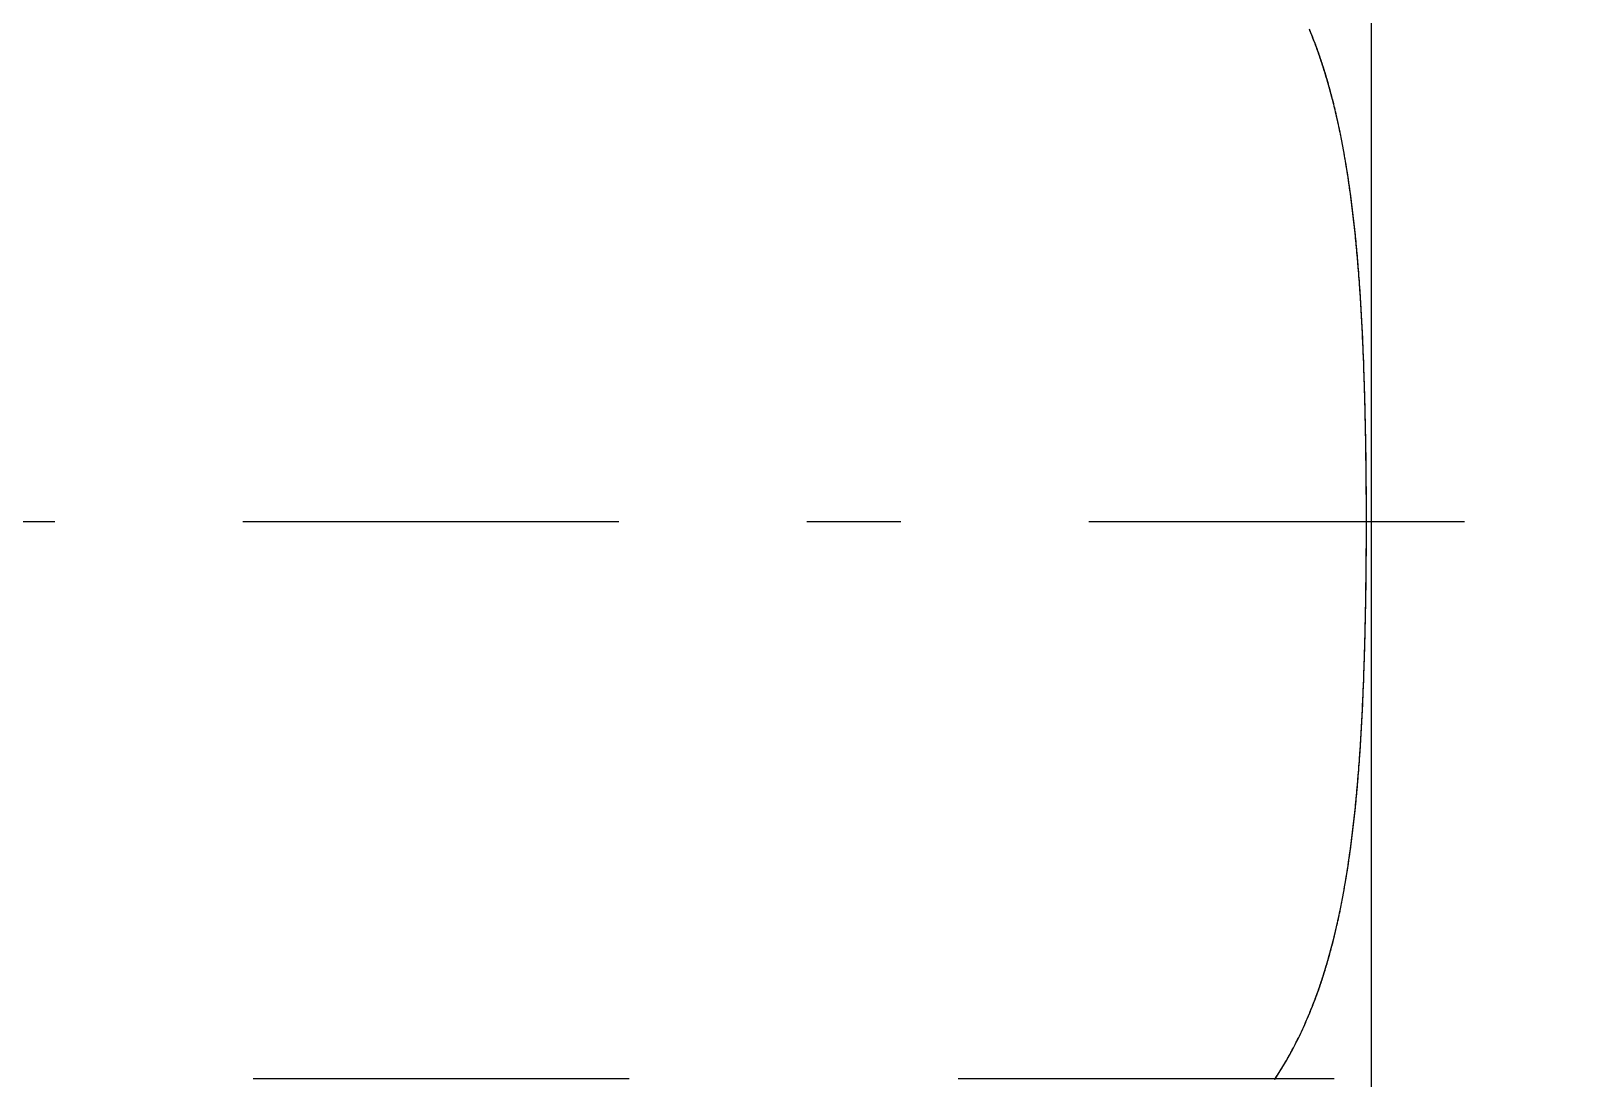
# Model space of a CAD drawing. Extents: x -11 to 23.5, y -3.8 to 3.8.
# Drawn here: x 12.375 to 14.028, y -0.593 to 0.522 of the extents above; entities that cross this region are included whole.
import ezdxf

# ---------------------------------------------------------------- set-up
doc = ezdxf.new("R2010")
doc.units = 0
for name, pattern in [('CENTER', [0.85, 0.4, -0.2, 0.05, -0.2]), ('PHL_CENTER', [0.75, 0.4, -0.35]), ('PHL_THICK', [0])]:
    doc.linetypes.add(name, pattern=pattern)
doc.layers.get('0').update_dxf_attribs({"linetype": 'CONTINUOUS'})
doc.layers.add('PROJECTION', color=7, linetype='CONTINUOUS')

msp = doc.modelspace()

# ---------------------------------------------------------------- linework, layer by layer
at = {"color": 92, "linetype": 'CENTER'}
msp.add_line((0, 0), (23.5, 0), dxfattribs=at)
at = {"layer": 'PROJECTION', "color": 7, "linetype": 'PHL_THICK'}
for p, q in [((13.801, -2.682202), (13.801, 2.85)), ((13.735801, 0.521511), (13.734832, 0.523871)), ((13.736759, 0.519142), (13.735801, 0.521511)), ((13.737707, 0.516764), (13.736759, 0.519142)), ((13.738644, 0.514375), (13.737707, 0.516764)), ((13.73957, 0.511977), (13.738644, 0.514375)), ((13.740485, 0.509569), (13.73957, 0.511977)), ((13.74139, 0.507151), (13.740485, 0.509569)), ((13.742285, 0.504724), (13.74139, 0.507151)), ((13.74317, 0.502286), (13.742285, 0.504724)), ((13.744043, 0.49984), (13.74317, 0.502286)), ((13.744907, 0.497383), (13.744043, 0.49984)), ((13.745761, 0.494917), (13.744907, 0.497383)), ((13.746604, 0.492441), (13.745761, 0.494917)), ((13.747437, 0.489956), (13.746604, 0.492441)), ((13.74826, 0.487461), (13.747437, 0.489956)), ((13.749074, 0.484957), (13.74826, 0.487461)), ((13.749878, 0.482443), (13.749074, 0.484957)), ((13.750671, 0.479919), (13.749878, 0.482443)), ((13.751456, 0.477386), (13.750671, 0.479919)), ((13.752231, 0.474843), (13.751456, 0.477386)), ((13.752995, 0.472291), (13.752231, 0.474843)), ((13.753751, 0.46973), (13.752995, 0.472291)), ((13.754497, 0.467158), (13.753751, 0.46973)), ((13.755234, 0.464578), (13.754497, 0.467158)), ((13.755961, 0.461988), (13.755234, 0.464578)), ((13.75668, 0.459388), (13.755961, 0.461988)), ((13.757388, 0.45678), (13.75668, 0.459388)), ((13.758088, 0.454161), (13.757388, 0.45678)), ((13.75878, 0.451534), (13.758088, 0.454161)), ((13.759461, 0.448897), (13.75878, 0.451534)), ((13.760134, 0.44625), (13.759461, 0.448897)), ((13.760798, 0.443595), (13.760134, 0.44625)), ((13.761454, 0.44093), (13.760798, 0.443595)), ((13.762101, 0.438255), (13.761454, 0.44093)), ((13.762739, 0.435572), (13.762101, 0.438255)), ((13.763369, 0.432879), (13.762739, 0.435572)), ((13.763989, 0.430177), (13.763369, 0.432879)), ((13.764603, 0.427465), (13.763989, 0.430177)), ((13.765207, 0.424745), (13.764603, 0.427465)), ((13.765803, 0.422015), (13.765207, 0.424745)), ((13.766391, 0.419276), (13.765803, 0.422015)), ((13.766971, 0.416528), (13.766391, 0.419276)), ((13.767542, 0.41377), (13.766971, 0.416528)), ((13.768106, 0.411004), (13.767542, 0.41377)), ((13.768661, 0.408228), (13.768106, 0.411004)), ((13.76921, 0.405443), (13.768661, 0.408228)), ((13.76975, 0.402649), (13.76921, 0.405443)), ((13.770282, 0.399846), (13.76975, 0.402649)), ((13.770806, 0.397035), (13.770282, 0.399846)), ((13.771323, 0.394217), (13.770806, 0.397035)), ((13.771832, 0.391392), (13.771323, 0.394217)), ((13.772333, 0.38856), (13.771832, 0.391392)), ((13.772827, 0.385722), (13.772333, 0.38856)), ((13.773314, 0.382876), (13.772827, 0.385722)), ((13.773792, 0.380024), (13.773314, 0.382876)), ((13.774263, 0.377165), (13.773792, 0.380024)), ((13.774728, 0.374299), (13.774263, 0.377165)), ((13.775185, 0.371427), (13.774728, 0.374299)), ((13.775634, 0.368548), (13.775185, 0.371427)), ((13.776076, 0.365663), (13.775634, 0.368548)), ((13.776512, 0.362771), (13.776076, 0.365663)), ((13.77694, 0.359872), (13.776512, 0.362771)), ((13.777361, 0.356967), (13.77694, 0.359872)), ((13.777776, 0.354056), (13.777361, 0.356967)), ((13.778184, 0.351139), (13.777776, 0.354056)), ((13.778584, 0.348215), (13.778184, 0.351139)), ((13.778978, 0.345285), (13.778584, 0.348215)), ((13.779366, 0.342349), (13.778978, 0.345285)), ((13.779748, 0.339406), (13.779366, 0.342349)), ((13.780122, 0.336458), (13.779748, 0.339406)), ((13.780491, 0.333503), (13.780122, 0.336458)), ((13.780852, 0.330542), (13.780491, 0.333503)), ((13.781208, 0.327576), (13.780852, 0.330542)), ((13.781557, 0.324603), (13.781208, 0.327576)), ((13.7819, 0.321624), (13.781557, 0.324603)), ((13.782238, 0.31864), (13.7819, 0.321624)), ((13.782569, 0.31565), (13.782238, 0.31864)), ((13.782894, 0.312654), (13.782569, 0.31565)), ((13.783214, 0.309652), (13.782894, 0.312654)), ((13.783527, 0.306645), (13.783214, 0.309652)), ((13.783834, 0.303631), (13.783527, 0.306645)), ((13.784137, 0.300613), (13.783834, 0.303631)), ((13.784433, 0.297589), (13.784137, 0.300613)), ((13.784724, 0.294559), (13.784433, 0.297589)), ((13.785009, 0.291523), (13.784724, 0.294559)), ((13.78529, 0.288483), (13.785009, 0.291523)), ((13.785564, 0.285437), (13.78529, 0.288483)), ((13.785833, 0.282385), (13.785564, 0.285437)), ((13.786098, 0.279328), (13.785833, 0.282385)), ((13.786356, 0.276266), (13.786098, 0.279328)), ((13.786611, 0.273199), (13.786356, 0.276266)), ((13.786859, 0.270127), (13.786611, 0.273199)), ((13.787103, 0.267049), (13.786859, 0.270127)), ((13.787342, 0.263967), (13.787103, 0.267049)), ((13.787576, 0.260879), (13.787342, 0.263967)), ((13.787806, 0.257786), (13.787576, 0.260879)), ((13.78803, 0.254689), (13.787806, 0.257786)), ((13.78825, 0.251586), (13.78803, 0.254689)), ((13.788465, 0.248478), (13.78825, 0.251586)), ((13.788676, 0.245366), (13.788465, 0.248478)), ((13.788883, 0.242249), (13.788676, 0.245366)), ((13.789085, 0.239127), (13.788883, 0.242249)), ((13.789283, 0.236001), (13.789085, 0.239127)), ((13.789476, 0.232869), (13.789283, 0.236001)), ((13.789666, 0.229733), (13.789476, 0.232869)), ((13.789851, 0.226593), (13.789666, 0.229733)), ((13.790033, 0.223448), (13.789851, 0.226593)), ((13.790211, 0.220298), (13.790033, 0.223448)), ((13.790383, 0.217145), (13.790211, 0.220298)), ((13.790553, 0.213986), (13.790383, 0.217145)), ((13.790719, 0.210823), (13.790553, 0.213986)), ((13.790881, 0.207656), (13.790719, 0.210823)), ((13.791039, 0.204485), (13.790881, 0.207656)), ((13.791195, 0.20131), (13.791039, 0.204485)), ((13.791347, 0.19813), (13.791195, 0.20131)), ((13.791494, 0.194946), (13.791347, 0.19813)), ((13.791639, 0.191758), (13.791494, 0.194946)), ((13.79178, 0.188566), (13.791639, 0.191758)), ((13.791918, 0.18537), (13.79178, 0.188566)), ((13.792053, 0.182169), (13.791918, 0.18537)), ((13.792185, 0.178965), (13.792053, 0.182169)), ((13.792314, 0.175757), (13.792185, 0.178965)), ((13.792439, 0.172546), (13.792314, 0.175757)), ((13.792562, 0.16933), (13.792439, 0.172546)), ((13.792683, 0.166112), (13.792562, 0.16933)), ((13.7928, 0.162891), (13.792683, 0.166112)), ((13.792914, 0.159667), (13.7928, 0.162891)), ((13.793027, 0.156441), (13.792914, 0.159667)), ((13.793137, 0.153212), (13.793027, 0.156441)), ((13.793243, 0.14998), (13.793137, 0.153212)), ((13.793347, 0.146746), (13.793243, 0.14998)), ((13.793448, 0.14351), (13.793347, 0.146746)), ((13.793548, 0.140271), (13.793448, 0.14351)), ((13.793644, 0.13703), (13.793548, 0.140271)), ((13.793738, 0.133786), (13.793644, 0.13703)), ((13.79383, 0.130541), (13.793738, 0.133786)), ((13.793919, 0.127293), (13.79383, 0.130541)), ((13.794004, 0.124043), (13.793919, 0.127293)), ((13.794088, 0.120791), (13.794004, 0.124043)), ((13.794169, 0.117537), (13.794088, 0.120791)), ((13.794248, 0.114281), (13.794169, 0.117537)), ((13.794324, 0.111023), (13.794248, 0.114281)), ((13.794398, 0.107763), (13.794324, 0.111023)), ((13.794469, 0.104501), (13.794398, 0.107763)), ((13.794538, 0.101238), (13.794469, 0.104501)), ((13.794604, 0.097972), (13.794538, 0.101238)), ((13.794668, 0.094706), (13.794604, 0.097972)), ((13.794729, 0.091437), (13.794668, 0.094706)), ((13.794788, 0.088167), (13.794729, 0.091437)), ((13.794845, 0.084896), (13.794788, 0.088167)), ((13.794899, 0.081622), (13.794845, 0.084896)), ((13.79495, 0.078348), (13.794899, 0.081622)), ((13.795, 0.075072), (13.79495, 0.078348)), ((13.795048, 0.071795), (13.795, 0.075072)), ((13.795093, 0.068517), (13.795048, 0.071795)), ((13.795135, 0.065237), (13.795093, 0.068517)), ((13.795175, 0.061956), (13.795135, 0.065237)), ((13.795213, 0.058675), (13.795175, 0.061956)), ((13.795248, 0.055392), (13.795213, 0.058675)), ((13.79528, 0.052108), (13.795248, 0.055392)), ((13.795312, 0.048823), (13.79528, 0.052108)), ((13.795341, 0.045537), (13.795312, 0.048823)), ((13.795366, 0.042251), (13.795341, 0.045537)), ((13.795391, 0.038963), (13.795366, 0.042251)), ((13.795412, 0.035675), (13.795391, 0.038963)), ((13.795432, 0.032386), (13.795412, 0.035675)), ((13.795449, 0.029097), (13.795432, 0.032386)), ((13.795465, 0.025807), (13.795449, 0.029097)), ((13.795478, 0.022516), (13.795465, 0.025807)), ((13.795488, 0.019225), (13.795478, 0.022516)), ((13.795497, 0.015934), (13.795488, 0.019225)), ((13.795504, 0.012642), (13.795497, 0.015934)), ((13.795508, 0.00935), (13.795504, 0.012642)), ((13.79551, 0.006057), (13.795508, 0.00935)), ((13.795508, -0.000528), (13.79551, 0.002764)), ((13.79551, 0.002764), (13.79551, 0.006057)), ((13.795466, -0.016994), (13.795479, -0.013701)), ((13.795479, -0.013701), (13.795489, -0.010408)), ((13.795489, -0.010408), (13.795498, -0.007115)), ((13.795498, -0.007115), (13.795504, -0.003821)), ((13.795504, -0.003821), (13.795508, -0.000528)), ((13.795374, -0.033456), (13.795396, -0.030164)), ((13.795396, -0.030164), (13.795417, -0.026872)), ((13.795417, -0.026872), (13.795436, -0.02358)), ((13.795436, -0.02358), (13.795452, -0.020287)), ((13.795452, -0.020287), (13.795466, -0.016994)), ((13.795231, -0.049909), (13.795263, -0.046619)), ((13.795263, -0.046619), (13.795294, -0.043329)), ((13.795294, -0.043329), (13.795322, -0.040039)), ((13.795322, -0.040039), (13.795349, -0.036748)), ((13.795349, -0.036748), (13.795374, -0.033456)), ((13.79504, -0.066345), (13.795082, -0.063059)), ((13.795082, -0.063059), (13.795122, -0.059773)), ((13.795122, -0.059773), (13.79516, -0.056486)), ((13.79516, -0.056486), (13.795197, -0.053197)), ((13.795197, -0.053197), (13.795231, -0.049909)), ((13.794803, -0.082759), (13.794903, -0.076197)), ((13.794903, -0.076197), (13.79495, -0.072914)), ((13.79495, -0.072914), (13.794996, -0.06963)), ((13.794996, -0.06963), (13.79504, -0.066345)), ((13.794456, -0.102411), (13.794518, -0.099141)), ((13.794518, -0.099141), (13.794579, -0.095869)), ((13.794579, -0.095869), (13.794638, -0.092594)), ((13.794638, -0.092594), (13.794694, -0.089317)), ((13.794694, -0.089317), (13.794749, -0.086039)), ((13.794749, -0.086039), (13.794803, -0.082759)), ((13.794109, -0.118725), (13.794183, -0.115467)), ((13.794183, -0.115467), (13.794254, -0.112207)), ((13.794254, -0.112207), (13.794324, -0.108944)), ((13.794324, -0.108944), (13.794391, -0.105679)), ((13.794391, -0.105679), (13.794456, -0.102411)), ((13.793703, -0.134972), (13.793789, -0.131728)), ((13.793789, -0.131728), (13.793873, -0.128482)), ((13.793873, -0.128482), (13.793954, -0.125232)), ((13.793954, -0.125232), (13.794033, -0.12198)), ((13.794033, -0.12198), (13.794109, -0.118725)), ((13.793231, -0.151148), (13.793331, -0.147919)), ((13.793331, -0.147919), (13.793428, -0.144687)), ((13.793428, -0.144687), (13.793523, -0.141452)), ((13.793523, -0.141452), (13.793614, -0.138213)), ((13.793614, -0.138213), (13.793703, -0.134972)), ((13.792686, -0.167247), (13.792801, -0.164034)), ((13.792801, -0.164034), (13.792912, -0.160817)), ((13.792912, -0.160817), (13.793022, -0.157598)), ((13.793022, -0.157598), (13.793128, -0.154375)), ((13.793128, -0.154375), (13.793231, -0.151148)), ((13.792061, -0.183263), (13.792192, -0.180067)), ((13.792192, -0.180067), (13.79232, -0.176867)), ((13.79232, -0.176867), (13.792445, -0.173664)), ((13.792445, -0.173664), (13.792567, -0.170457)), ((13.792567, -0.170457), (13.792686, -0.167247)), ((13.791349, -0.199191), (13.791498, -0.196012)), ((13.791498, -0.196012), (13.791644, -0.192831)), ((13.791644, -0.192831), (13.791787, -0.189645)), ((13.791787, -0.189645), (13.791925, -0.186456)), ((13.791925, -0.186456), (13.792061, -0.183263)), ((13.790545, -0.215023), (13.790713, -0.211865)), ((13.790713, -0.211865), (13.790878, -0.208702)), ((13.790878, -0.208702), (13.791039, -0.205535)), ((13.791039, -0.205535), (13.791196, -0.202365)), ((13.791196, -0.202365), (13.791349, -0.199191)), ((13.789447, -0.23389), (13.78964, -0.230756)), ((13.78964, -0.230756), (13.789829, -0.227618)), ((13.789829, -0.227618), (13.790014, -0.224475)), ((13.790014, -0.224475), (13.790195, -0.221329)), ((13.790195, -0.221329), (13.790372, -0.218178)), ((13.790372, -0.218178), (13.790545, -0.215023)), ((13.788414, -0.249495), (13.78863, -0.246383)), ((13.78863, -0.246383), (13.78884, -0.243266)), ((13.78884, -0.243266), (13.789047, -0.240145)), ((13.789047, -0.240145), (13.789249, -0.23702)), ((13.789249, -0.23702), (13.789447, -0.23389)), ((13.787267, -0.264987), (13.787505, -0.261898)), ((13.787505, -0.261898), (13.78774, -0.258804)), ((13.78774, -0.258804), (13.787969, -0.255706)), ((13.787969, -0.255706), (13.788194, -0.252603)), ((13.788194, -0.252603), (13.788414, -0.249495)), ((13.785728, -0.283421), (13.785997, -0.280361)), ((13.785997, -0.280361), (13.786262, -0.277296)), ((13.786262, -0.277296), (13.78652, -0.274226)), ((13.78652, -0.274226), (13.786774, -0.271151)), ((13.786774, -0.271151), (13.787023, -0.268072)), ((13.787023, -0.268072), (13.787267, -0.264987)), ((13.784306, -0.298645), (13.784601, -0.295611)), ((13.784601, -0.295611), (13.784891, -0.292571)), ((13.784891, -0.292571), (13.785175, -0.289526)), ((13.785175, -0.289526), (13.785455, -0.286476)), ((13.785455, -0.286476), (13.785728, -0.283421)), ((13.782417, -0.316741), (13.782746, -0.313738)), ((13.782746, -0.313738), (13.78307, -0.31073)), ((13.78307, -0.31073), (13.783387, -0.307717)), ((13.783387, -0.307717), (13.783698, -0.304698)), ((13.783698, -0.304698), (13.784005, -0.301674)), ((13.784005, -0.301674), (13.784306, -0.298645)), ((13.780686, -0.331669), (13.781044, -0.328695)), ((13.781044, -0.328695), (13.781396, -0.325714)), ((13.781396, -0.325714), (13.781743, -0.322729)), ((13.781743, -0.322729), (13.782083, -0.319737)), ((13.782083, -0.319737), (13.782417, -0.316741)), ((13.778408, -0.349368), (13.778804, -0.346437)), ((13.778804, -0.346437), (13.779193, -0.343499)), ((13.779193, -0.343499), (13.779575, -0.340553)), ((13.779575, -0.340553), (13.779952, -0.337599)), ((13.779952, -0.337599), (13.780322, -0.334637)), ((13.780322, -0.334637), (13.780686, -0.331669)), ((13.776332, -0.363906), (13.776761, -0.361014)), ((13.776761, -0.361014), (13.777183, -0.358114)), ((13.777183, -0.358114), (13.777597, -0.355206)), ((13.777597, -0.355206), (13.778007, -0.352291)), ((13.778007, -0.352291), (13.778408, -0.349368)), ((13.773615, -0.381092), (13.774086, -0.378248)), ((13.774086, -0.378248), (13.774549, -0.375395)), ((13.774549, -0.375395), (13.775005, -0.372535)), ((13.775005, -0.372535), (13.775455, -0.369666)), ((13.775455, -0.369666), (13.775897, -0.36679)), ((13.775897, -0.36679), (13.776332, -0.363906)), ((13.770637, -0.397992), (13.771152, -0.395195)), ((13.771152, -0.395195), (13.77166, -0.392391)), ((13.77166, -0.392391), (13.77216, -0.389578)), ((13.77216, -0.389578), (13.772652, -0.386758)), ((13.772652, -0.386758), (13.773137, -0.383929)), ((13.773137, -0.383929), (13.773615, -0.381092)), ((13.767381, -0.414598), (13.767943, -0.411851)), ((13.767943, -0.411851), (13.768497, -0.409095)), ((13.768497, -0.409095), (13.769044, -0.406332)), ((13.769044, -0.406332), (13.769583, -0.40356)), ((13.769583, -0.40356), (13.770114, -0.40078)), ((13.770114, -0.40078), (13.770637, -0.397992)), ((13.763832, -0.430906), (13.764444, -0.428209)), ((13.764444, -0.428209), (13.765049, -0.425504)), ((13.765049, -0.425504), (13.765644, -0.42279)), ((13.765644, -0.42279), (13.766232, -0.420067)), ((13.766232, -0.420067), (13.76681, -0.417337)), ((13.76681, -0.417337), (13.767381, -0.414598)), ((13.759975, -0.44691), (13.76064, -0.444264)), ((13.76064, -0.444264), (13.761296, -0.44161)), ((13.761296, -0.44161), (13.761944, -0.438947)), ((13.761944, -0.438947), (13.762582, -0.436275)), ((13.762582, -0.436275), (13.763211, -0.433595)), ((13.763211, -0.433595), (13.763832, -0.430906)), ((13.755066, -0.465191), (13.755795, -0.462606)), ((13.755795, -0.462606), (13.756516, -0.460012)), ((13.756516, -0.460012), (13.757226, -0.457409)), ((13.757226, -0.457409), (13.757927, -0.454797)), ((13.757927, -0.454797), (13.758619, -0.452177)), ((13.758619, -0.452177), (13.759302, -0.449548)), ((13.759302, -0.449548), (13.759975, -0.44691)), ((13.750488, -0.480519), (13.751275, -0.477986)), ((13.751275, -0.477986), (13.752053, -0.475445)), ((13.752053, -0.475445), (13.752821, -0.472895)), ((13.752821, -0.472895), (13.753579, -0.470336)), ((13.753579, -0.470336), (13.754327, -0.467768)), ((13.754327, -0.467768), (13.755066, -0.465191)), ((13.744695, -0.497995), (13.745553, -0.495525)), ((13.745553, -0.495525), (13.746401, -0.493047)), ((13.746401, -0.493047), (13.747239, -0.490559)), ((13.747239, -0.490559), (13.748066, -0.488062)), ((13.748066, -0.488062), (13.748883, -0.485557)), ((13.748883, -0.485557), (13.749691, -0.483042)), ((13.749691, -0.483042), (13.750488, -0.480519)), ((13.739323, -0.51262), (13.740245, -0.510205)), ((13.740245, -0.510205), (13.741156, -0.507781)), ((13.741156, -0.507781), (13.742057, -0.505348)), ((13.742057, -0.505348), (13.742947, -0.502906)), ((13.742947, -0.502906), (13.743826, -0.500455)), ((13.743826, -0.500455), (13.744695, -0.497995)), ((13.73256, -0.529261), (13.73356, -0.526912)), ((13.73356, -0.526912), (13.734548, -0.524553)), ((13.734548, -0.524553), (13.735525, -0.522185)), ((13.735525, -0.522185), (13.736491, -0.519808)), ((13.736491, -0.519808), (13.737446, -0.517421)), ((13.737446, -0.517421), (13.73839, -0.515025)), ((13.73839, -0.515025), (13.739323, -0.51262)), ((13.724192, -0.547618), (13.725273, -0.545367)), ((13.725273, -0.545367), (13.726345, -0.543104)), ((13.726345, -0.543104), (13.727407, -0.540828)), ((13.727407, -0.540828), (13.728457, -0.53854)), ((13.728457, -0.53854), (13.729498, -0.536239)), ((13.729498, -0.536239), (13.730529, -0.533926)), ((13.730529, -0.533926), (13.731549, -0.5316)), ((13.731549, -0.5316), (13.73256, -0.529261)), ((13.716328, -0.563027), (13.717483, -0.560862)), ((13.717483, -0.560862), (13.718627, -0.558686)), ((13.718627, -0.558686), (13.719761, -0.556497)), ((13.719761, -0.556497), (13.720884, -0.554296)), ((13.720884, -0.554296), (13.721997, -0.552082)), ((13.721997, -0.552082), (13.7231, -0.549856)), ((13.7231, -0.549856), (13.724192, -0.547618)), ((13.706708, -0.579903), (13.707948, -0.577836)), ((13.707948, -0.577836), (13.709177, -0.575757)), ((13.709177, -0.575757), (13.710396, -0.573665)), ((13.710396, -0.573665), (13.711603, -0.571562)), ((13.711603, -0.571562), (13.7128, -0.569447)), ((13.7128, -0.569447), (13.713986, -0.567319)), ((13.713986, -0.567319), (13.715162, -0.565179)), ((13.715162, -0.565179), (13.716328, -0.563027)), ((13.697724, -0.594038), (13.69904, -0.592055)), ((13.69904, -0.592055), (13.700346, -0.590059)), ((13.700346, -0.590059), (13.70164, -0.588052)), ((13.70164, -0.588052), (13.702923, -0.586033)), ((13.702923, -0.586033), (13.704196, -0.584002)), ((13.704196, -0.584002), (13.705457, -0.581959)), ((13.705457, -0.581959), (13.706708, -0.579903))]:
    msp.add_line(p, q, dxfattribs=at)
at = {"layer": 'PROJECTION', "color": 3, "linetype": 'PHL_CENTER'}
for p, q in [((13.801, -0.592861), (13.801, 1.635)), ((13.736491, 0.519808), (13.735525, 0.522185)), ((13.737446, 0.517421), (13.736491, 0.519808)), ((13.73839, 0.515025), (13.737446, 0.517421)), ((13.739323, 0.51262), (13.73839, 0.515025)), ((13.740245, 0.510205), (13.739323, 0.51262)), ((13.741156, 0.507781), (13.740245, 0.510205)), ((13.742057, 0.505348), (13.741156, 0.507781)), ((13.742947, 0.502906), (13.742057, 0.505348)), ((13.743826, 0.500455), (13.742947, 0.502906)), ((13.744695, 0.497995), (13.743826, 0.500455)), ((13.745553, 0.495525), (13.744695, 0.497995)), ((13.746401, 0.493047), (13.745553, 0.495525)), ((13.747239, 0.490559), (13.746401, 0.493047)), ((13.748066, 0.488062), (13.747239, 0.490559)), ((13.748883, 0.485557), (13.748066, 0.488062)), ((13.749691, 0.483042), (13.748883, 0.485557)), ((13.750488, 0.480519), (13.749691, 0.483042)), ((13.751275, 0.477986), (13.750488, 0.480519)), ((13.752053, 0.475445), (13.751275, 0.477986)), ((13.752821, 0.472895), (13.752053, 0.475445)), ((13.753579, 0.470336), (13.752821, 0.472895)), ((13.754327, 0.467768), (13.753579, 0.470336)), ((13.755066, 0.465191), (13.754327, 0.467768)), ((13.755795, 0.462606), (13.755066, 0.465191)), ((13.756516, 0.460012), (13.755795, 0.462606)), ((13.757226, 0.457409), (13.756516, 0.460012)), ((13.757927, 0.454797), (13.757226, 0.457409)), ((13.758619, 0.452177), (13.757927, 0.454797)), ((13.759302, 0.449548), (13.758619, 0.452177)), ((13.759975, 0.44691), (13.759302, 0.449548)), ((13.76064, 0.444264), (13.759975, 0.44691)), ((13.761296, 0.44161), (13.76064, 0.444264)), ((13.761944, 0.438947), (13.761296, 0.44161)), ((13.762582, 0.436275), (13.761944, 0.438947)), ((13.763211, 0.433595), (13.762582, 0.436275)), ((13.763832, 0.430906), (13.763211, 0.433595)), ((13.764444, 0.428209), (13.763832, 0.430906)), ((13.765049, 0.425504), (13.764444, 0.428209)), ((13.765644, 0.42279), (13.765049, 0.425504)), ((13.766232, 0.420067), (13.765644, 0.42279)), ((13.76681, 0.417337), (13.766232, 0.420067)), ((13.767381, 0.414598), (13.76681, 0.417337)), ((13.767943, 0.411851), (13.767381, 0.414598)), ((13.768497, 0.409095), (13.767943, 0.411851)), ((13.769044, 0.406332), (13.768497, 0.409095)), ((13.769583, 0.40356), (13.769044, 0.406332)), ((13.770114, 0.40078), (13.769583, 0.40356)), ((13.770637, 0.397992), (13.770114, 0.40078)), ((13.771152, 0.395195), (13.770637, 0.397992)), ((13.77166, 0.392391), (13.771152, 0.395195)), ((13.77216, 0.389578), (13.77166, 0.392391)), ((13.772652, 0.386758), (13.77216, 0.389578)), ((13.773137, 0.383929), (13.772652, 0.386758)), ((13.773615, 0.381092), (13.773137, 0.383929)), ((13.774086, 0.378248), (13.773615, 0.381092)), ((13.774549, 0.375395), (13.774086, 0.378248)), ((13.775005, 0.372535), (13.774549, 0.375395)), ((13.775455, 0.369666), (13.775005, 0.372535)), ((13.775897, 0.36679), (13.775455, 0.369666)), ((13.776332, 0.363906), (13.775897, 0.36679)), ((13.776761, 0.361014), (13.776332, 0.363906)), ((13.777183, 0.358114), (13.776761, 0.361014)), ((13.777597, 0.355206), (13.777183, 0.358114)), ((13.778007, 0.352291), (13.777597, 0.355206)), ((13.778408, 0.349368), (13.778007, 0.352291)), ((13.778804, 0.346437), (13.778408, 0.349368)), ((13.779193, 0.343499), (13.778804, 0.346437)), ((13.779575, 0.340553), (13.779193, 0.343499)), ((13.779952, 0.337599), (13.779575, 0.340553)), ((13.780322, 0.334637), (13.779952, 0.337599)), ((13.780686, 0.331669), (13.780322, 0.334637)), ((13.781044, 0.328695), (13.780686, 0.331669)), ((13.781396, 0.325714), (13.781044, 0.328695)), ((13.781743, 0.322729), (13.781396, 0.325714)), ((13.782083, 0.319737), (13.781743, 0.322729)), ((13.782417, 0.316741), (13.782083, 0.319737)), ((13.782746, 0.313738), (13.782417, 0.316741)), ((13.78307, 0.31073), (13.782746, 0.313738)), ((13.783387, 0.307717), (13.78307, 0.31073)), ((13.783698, 0.304698), (13.783387, 0.307717)), ((13.784005, 0.301674), (13.783698, 0.304698)), ((13.784306, 0.298645), (13.784005, 0.301674)), ((13.784601, 0.295611), (13.784306, 0.298645)), ((13.784891, 0.292571), (13.784601, 0.295611)), ((13.785175, 0.289526), (13.784891, 0.292571)), ((13.785455, 0.286476), (13.785175, 0.289526)), ((13.785728, 0.283421), (13.785455, 0.286476)), ((13.785997, 0.280361), (13.785728, 0.283421)), ((13.786262, 0.277296), (13.785997, 0.280361)), ((13.78652, 0.274226), (13.786262, 0.277296)), ((13.786774, 0.271151), (13.78652, 0.274226)), ((13.787023, 0.268072), (13.786774, 0.271151)), ((13.787267, 0.264987), (13.787023, 0.268072)), ((13.787505, 0.261898), (13.787267, 0.264987)), ((13.78774, 0.258804), (13.787505, 0.261898)), ((13.787969, 0.255706), (13.78774, 0.258804)), ((13.788194, 0.252603), (13.787969, 0.255706)), ((13.788414, 0.249495), (13.788194, 0.252603)), ((13.78863, 0.246383), (13.788414, 0.249495)), ((13.78884, 0.243266), (13.78863, 0.246383)), ((13.789047, 0.240145), (13.78884, 0.243266)), ((13.789249, 0.23702), (13.789047, 0.240145)), ((13.789447, 0.23389), (13.789249, 0.23702)), ((13.78964, 0.230756), (13.789447, 0.23389)), ((13.789829, 0.227618), (13.78964, 0.230756)), ((13.790014, 0.224475), (13.789829, 0.227618)), ((13.790195, 0.221329), (13.790014, 0.224475)), ((13.790372, 0.218178), (13.790195, 0.221329)), ((13.790545, 0.215023), (13.790372, 0.218178)), ((13.790713, 0.211865), (13.790545, 0.215023)), ((13.790878, 0.208702), (13.790713, 0.211865)), ((13.791039, 0.205535), (13.790878, 0.208702)), ((13.791196, 0.202365), (13.791039, 0.205535)), ((13.791349, 0.199191), (13.791196, 0.202365)), ((13.791498, 0.196012), (13.791349, 0.199191)), ((13.791644, 0.192831), (13.791498, 0.196012)), ((13.791787, 0.189645), (13.791644, 0.192831)), ((13.791925, 0.186456), (13.791787, 0.189645)), ((13.792061, 0.183263), (13.791925, 0.186456)), ((13.792192, 0.180067), (13.792061, 0.183263)), ((13.79232, 0.176867), (13.792192, 0.180067)), ((13.792445, 0.173664), (13.79232, 0.176867)), ((13.792567, 0.170457), (13.792445, 0.173664)), ((13.792686, 0.167247), (13.792567, 0.170457)), ((13.792801, 0.164034), (13.792686, 0.167247)), ((13.792912, 0.160817), (13.792801, 0.164034)), ((13.793022, 0.157598), (13.792912, 0.160817)), ((13.793128, 0.154375), (13.793022, 0.157598)), ((13.793231, 0.151148), (13.793128, 0.154375)), ((13.793331, 0.147919), (13.793231, 0.151148)), ((13.793428, 0.144687), (13.793331, 0.147919)), ((13.793523, 0.141452), (13.793428, 0.144687)), ((13.793614, 0.138213), (13.793523, 0.141452)), ((13.793703, 0.134972), (13.793614, 0.138213)), ((13.793789, 0.131728), (13.793703, 0.134972)), ((13.793873, 0.128482), (13.793789, 0.131728)), ((13.793954, 0.125232), (13.793873, 0.128482)), ((13.794033, 0.12198), (13.793954, 0.125232)), ((13.794109, 0.118725), (13.794033, 0.12198)), ((13.794183, 0.115467), (13.794109, 0.118725)), ((13.794254, 0.112207), (13.794183, 0.115467)), ((13.794324, 0.108944), (13.794254, 0.112207)), ((13.794391, 0.105679), (13.794324, 0.108944)), ((13.794456, 0.102411), (13.794391, 0.105679)), ((13.794518, 0.099141), (13.794456, 0.102411)), ((13.794579, 0.095869), (13.794518, 0.099141)), ((13.794638, 0.092594), (13.794579, 0.095869)), ((13.794694, 0.089317), (13.794638, 0.092594)), ((13.794749, 0.086039), (13.794694, 0.089317)), ((13.794803, 0.082759), (13.794749, 0.086039)), ((13.794903, 0.076197), (13.794803, 0.082759)), ((13.79495, 0.072914), (13.794903, 0.076197)), ((13.794996, 0.06963), (13.79495, 0.072914)), ((13.79504, 0.066345), (13.794996, 0.06963)), ((13.795082, 0.063059), (13.79504, 0.066345)), ((13.795122, 0.059773), (13.795082, 0.063059)), ((13.79516, 0.056486), (13.795122, 0.059773)), ((13.795197, 0.053197), (13.79516, 0.056486)), ((13.795231, 0.049909), (13.795197, 0.053197)), ((13.795263, 0.046619), (13.795231, 0.049909)), ((13.795294, 0.043329), (13.795263, 0.046619)), ((13.795322, 0.040039), (13.795294, 0.043329)), ((13.795349, 0.036748), (13.795322, 0.040039)), ((13.795374, 0.033456), (13.795349, 0.036748)), ((13.795396, 0.030164), (13.795374, 0.033456)), ((13.795417, 0.026872), (13.795396, 0.030164)), ((13.795436, 0.02358), (13.795417, 0.026872)), ((13.795452, 0.020287), (13.795436, 0.02358)), ((13.795466, 0.016994), (13.795452, 0.020287)), ((13.795479, 0.013701), (13.795466, 0.016994)), ((13.795427, 0.000528), (13.795504, 0.003821)), ((13.79551, -0.002764), (13.795427, 0.000528)), ((13.795489, 0.010408), (13.795479, 0.013701)), ((13.795498, 0.007115), (13.795489, 0.010408)), ((13.795504, 0.003821), (13.795498, 0.007115)), ((13.795488, -0.019225), (13.795497, -0.015934)), ((13.795497, -0.015934), (13.795504, -0.012642)), ((13.795504, -0.012642), (13.795508, -0.00935)), ((13.795508, -0.00935), (13.79551, -0.006057)), ((13.79551, -0.006057), (13.79551, -0.002764)), ((13.795412, -0.035675), (13.795432, -0.032386)), ((13.795432, -0.032386), (13.795449, -0.029097)), ((13.795449, -0.029097), (13.795465, -0.025807)), ((13.795465, -0.025807), (13.795478, -0.022516)), ((13.795478, -0.022516), (13.795488, -0.019225)), ((13.79528, -0.052108), (13.795312, -0.048823)), ((13.795312, -0.048823), (13.795341, -0.045537)), ((13.795341, -0.045537), (13.795366, -0.042251)), ((13.795366, -0.042251), (13.795391, -0.038963)), ((13.795391, -0.038963), (13.795412, -0.035675)), ((13.795093, -0.068517), (13.795135, -0.065237)), ((13.795135, -0.065237), (13.795175, -0.061956)), ((13.795175, -0.061956), (13.795213, -0.058675)), ((13.795213, -0.058675), (13.795248, -0.055392)), ((13.795248, -0.055392), (13.79528, -0.052108)), ((13.794845, -0.084896), (13.794899, -0.081622)), ((13.794899, -0.081622), (13.79495, -0.078348)), ((13.79495, -0.078348), (13.795, -0.075072)), ((13.795, -0.075072), (13.795048, -0.071795)), ((13.795048, -0.071795), (13.795093, -0.068517)), ((13.794538, -0.101238), (13.794604, -0.097972)), ((13.794604, -0.097972), (13.794668, -0.094706)), ((13.794668, -0.094706), (13.794729, -0.091437)), ((13.794729, -0.091437), (13.794788, -0.088167)), ((13.794788, -0.088167), (13.794845, -0.084896)), ((13.794169, -0.117537), (13.794248, -0.114281)), ((13.794248, -0.114281), (13.794324, -0.111023)), ((13.794324, -0.111023), (13.794398, -0.107763)), ((13.794398, -0.107763), (13.794469, -0.104501)), ((13.794469, -0.104501), (13.794538, -0.101238)), ((13.793738, -0.133786), (13.79383, -0.130541)), ((13.79383, -0.130541), (13.793919, -0.127293)), ((13.793919, -0.127293), (13.794004, -0.124043)), ((13.794004, -0.124043), (13.794088, -0.120791)), ((13.794088, -0.120791), (13.794169, -0.117537)), ((13.793243, -0.14998), (13.793347, -0.146746)), ((13.793347, -0.146746), (13.793448, -0.14351)), ((13.793448, -0.14351), (13.793548, -0.140271)), ((13.793548, -0.140271), (13.793644, -0.13703)), ((13.793644, -0.13703), (13.793738, -0.133786)), ((13.792683, -0.166112), (13.7928, -0.162891)), ((13.7928, -0.162891), (13.792914, -0.159667)), ((13.792914, -0.159667), (13.793027, -0.156441)), ((13.793027, -0.156441), (13.793137, -0.153212)), ((13.793137, -0.153212), (13.793243, -0.14998)), ((13.792053, -0.182169), (13.792185, -0.178965)), ((13.792185, -0.178965), (13.792314, -0.175757)), ((13.792314, -0.175757), (13.792439, -0.172546)), ((13.792439, -0.172546), (13.792562, -0.16933)), ((13.792562, -0.16933), (13.792683, -0.166112)), ((13.791195, -0.20131), (13.791347, -0.19813)), ((13.791347, -0.19813), (13.791494, -0.194946)), ((13.791494, -0.194946), (13.791639, -0.191758)), ((13.791639, -0.191758), (13.79178, -0.188566)), ((13.79178, -0.188566), (13.791918, -0.18537)), ((13.791918, -0.18537), (13.792053, -0.182169)), ((13.790383, -0.217145), (13.790553, -0.213986)), ((13.790553, -0.213986), (13.790719, -0.210823)), ((13.790719, -0.210823), (13.790881, -0.207656)), ((13.790881, -0.207656), (13.791039, -0.204485)), ((13.791039, -0.204485), (13.791195, -0.20131)), ((13.789476, -0.232869), (13.789666, -0.229733)), ((13.789666, -0.229733), (13.789851, -0.226593)), ((13.789851, -0.226593), (13.790033, -0.223448)), ((13.790033, -0.223448), (13.790211, -0.220298)), ((13.790211, -0.220298), (13.790383, -0.217145)), ((13.788465, -0.248478), (13.788676, -0.245366)), ((13.788676, -0.245366), (13.788883, -0.242249)), ((13.788883, -0.242249), (13.789085, -0.239127)), ((13.789085, -0.239127), (13.789283, -0.236001)), ((13.789283, -0.236001), (13.789476, -0.232869)), ((13.787103, -0.267049), (13.787342, -0.263967)), ((13.787342, -0.263967), (13.787576, -0.260879)), ((13.787576, -0.260879), (13.787806, -0.257786)), ((13.787806, -0.257786), (13.78803, -0.254689)), ((13.78803, -0.254689), (13.78825, -0.251586)), ((13.78825, -0.251586), (13.788465, -0.248478)), ((13.785833, -0.282385), (13.786098, -0.279328)), ((13.786098, -0.279328), (13.786356, -0.276266)), ((13.786356, -0.276266), (13.786611, -0.273199)), ((13.786611, -0.273199), (13.786859, -0.270127)), ((13.786859, -0.270127), (13.787103, -0.267049)), ((13.784137, -0.300613), (13.784433, -0.297589)), ((13.784433, -0.297589), (13.784724, -0.294559)), ((13.784724, -0.294559), (13.785009, -0.291523)), ((13.785009, -0.291523), (13.78529, -0.288483)), ((13.78529, -0.288483), (13.785564, -0.285437)), ((13.785564, -0.285437), (13.785833, -0.282385)), ((13.782569, -0.31565), (13.782894, -0.312654)), ((13.782894, -0.312654), (13.783214, -0.309652)), ((13.783214, -0.309652), (13.783527, -0.306645)), ((13.783527, -0.306645), (13.783834, -0.303631)), ((13.783834, -0.303631), (13.784137, -0.300613)), ((13.780491, -0.333503), (13.780852, -0.330542)), ((13.780852, -0.330542), (13.781208, -0.327576)), ((13.781208, -0.327576), (13.781557, -0.324603)), ((13.781557, -0.324603), (13.7819, -0.321624)), ((13.7819, -0.321624), (13.782238, -0.31864)), ((13.782238, -0.31864), (13.782569, -0.31565)), ((13.778584, -0.348215), (13.778978, -0.345285)), ((13.778978, -0.345285), (13.779366, -0.342349)), ((13.779366, -0.342349), (13.779748, -0.339406)), ((13.779748, -0.339406), (13.780122, -0.336458)), ((13.780122, -0.336458), (13.780491, -0.333503)), ((13.776076, -0.365663), (13.776512, -0.362771)), ((13.776512, -0.362771), (13.77694, -0.359872)), ((13.77694, -0.359872), (13.777361, -0.356967)), ((13.777361, -0.356967), (13.777776, -0.354056)), ((13.777776, -0.354056), (13.778184, -0.351139)), ((13.778184, -0.351139), (13.778584, -0.348215)), ((13.773314, -0.382876), (13.773792, -0.380024)), ((13.773792, -0.380024), (13.774263, -0.377165)), ((13.774263, -0.377165), (13.774728, -0.374299)), ((13.774728, -0.374299), (13.775185, -0.371427)), ((13.775185, -0.371427), (13.775634, -0.368548)), ((13.775634, -0.368548), (13.776076, -0.365663)), ((13.770806, -0.397035), (13.771323, -0.394217)), ((13.771323, -0.394217), (13.771832, -0.391392)), ((13.771832, -0.391392), (13.772333, -0.38856)), ((13.772333, -0.38856), (13.772827, -0.385722)), ((13.772827, -0.385722), (13.773314, -0.382876)), ((13.767542, -0.41377), (13.768106, -0.411004)), ((13.768106, -0.411004), (13.768661, -0.408228)), ((13.768661, -0.408228), (13.76921, -0.405443)), ((13.76921, -0.405443), (13.76975, -0.402649)), ((13.76975, -0.402649), (13.770282, -0.399846)), ((13.770282, -0.399846), (13.770806, -0.397035)), ((13.763989, -0.430177), (13.764603, -0.427465)), ((13.764603, -0.427465), (13.765207, -0.424745)), ((13.765207, -0.424745), (13.765803, -0.422015)), ((13.765803, -0.422015), (13.766391, -0.419276)), ((13.766391, -0.419276), (13.766971, -0.416528)), ((13.766971, -0.416528), (13.767542, -0.41377)), ((13.759461, -0.448897), (13.760134, -0.44625)), ((13.760134, -0.44625), (13.760798, -0.443595)), ((13.760798, -0.443595), (13.761454, -0.44093)), ((13.761454, -0.44093), (13.762101, -0.438255)), ((13.762101, -0.438255), (13.762739, -0.435572)), ((13.762739, -0.435572), (13.763369, -0.432879)), ((13.763369, -0.432879), (13.763989, -0.430177)), ((13.755234, -0.464578), (13.755961, -0.461988)), ((13.755961, -0.461988), (13.75668, -0.459388)), ((13.75668, -0.459388), (13.757388, -0.45678)), ((13.757388, -0.45678), (13.758088, -0.454161)), ((13.758088, -0.454161), (13.75878, -0.451534)), ((13.75878, -0.451534), (13.759461, -0.448897)), ((13.750671, -0.479919), (13.751456, -0.477386)), ((13.751456, -0.477386), (13.752231, -0.474843)), ((13.752231, -0.474843), (13.752995, -0.472291)), ((13.752995, -0.472291), (13.753751, -0.46973)), ((13.753751, -0.46973), (13.754497, -0.467158)), ((13.754497, -0.467158), (13.755234, -0.464578)), ((13.744907, -0.497383), (13.745761, -0.494917)), ((13.745761, -0.494917), (13.746604, -0.492441)), ((13.746604, -0.492441), (13.747437, -0.489956)), ((13.747437, -0.489956), (13.74826, -0.487461)), ((13.74826, -0.487461), (13.749074, -0.484957)), ((13.749074, -0.484957), (13.749878, -0.482443)), ((13.749878, -0.482443), (13.750671, -0.479919)), ((13.738644, -0.514375), (13.73957, -0.511977)), ((13.73957, -0.511977), (13.740485, -0.509569)), ((13.740485, -0.509569), (13.74139, -0.507151)), ((13.74139, -0.507151), (13.742285, -0.504724)), ((13.742285, -0.504724), (13.74317, -0.502286)), ((13.74317, -0.502286), (13.744043, -0.49984)), ((13.744043, -0.49984), (13.744907, -0.497383)), ((13.731858, -0.530889), (13.732861, -0.52856)), ((13.732861, -0.52856), (13.733851, -0.52622)), ((13.733851, -0.52622), (13.734832, -0.523871)), ((13.734832, -0.523871), (13.735801, -0.521511)), ((13.735801, -0.521511), (13.736759, -0.519142)), ((13.736759, -0.519142), (13.737707, -0.516764)), ((13.737707, -0.516764), (13.738644, -0.514375)), ((13.724528, -0.546921), (13.72561, -0.544661)), ((13.72561, -0.544661), (13.72668, -0.54239)), ((13.72668, -0.54239), (13.727738, -0.54011)), ((13.727738, -0.54011), (13.728786, -0.53782)), ((13.728786, -0.53782), (13.729821, -0.535519)), ((13.729821, -0.535519), (13.730845, -0.533209)), ((13.730845, -0.533209), (13.731858, -0.530889)), ((13.716634, -0.562459), (13.717795, -0.560273)), ((13.717795, -0.560273), (13.718946, -0.558074)), ((13.718946, -0.558074), (13.720087, -0.555864)), ((13.720087, -0.555864), (13.721215, -0.553643)), ((13.721215, -0.553643), (13.722331, -0.551412)), ((13.722331, -0.551412), (13.723435, -0.549172)), ((13.723435, -0.549172), (13.724528, -0.546921)), ((13.706959, -0.579491), (13.708205, -0.577406)), ((13.708205, -0.577406), (13.709441, -0.575309)), ((13.709441, -0.575309), (13.710667, -0.573198)), ((13.710667, -0.573198), (13.711882, -0.571076)), ((13.711882, -0.571076), (13.713086, -0.568941)), ((13.713086, -0.568941), (13.714279, -0.566793)), ((13.714279, -0.566793), (13.715462, -0.564632)), ((13.715462, -0.564632), (13.716634, -0.562459)), ((6.611, -0.592861), (13.801, -0.592861)), ((13.697927, -0.593738), (13.699249, -0.59174)), ((13.699249, -0.59174), (13.700562, -0.58973)), ((13.700562, -0.58973), (13.701862, -0.587707)), ((13.701862, -0.587707), (13.703153, -0.585671)), ((13.703153, -0.585671), (13.704432, -0.583624)), ((13.704432, -0.583624), (13.705701, -0.581564)), ((13.705701, -0.581564), (13.706959, -0.579491))]:
    msp.add_line(p, q, dxfattribs=at)

doc.saveas('drawing.dxf')
